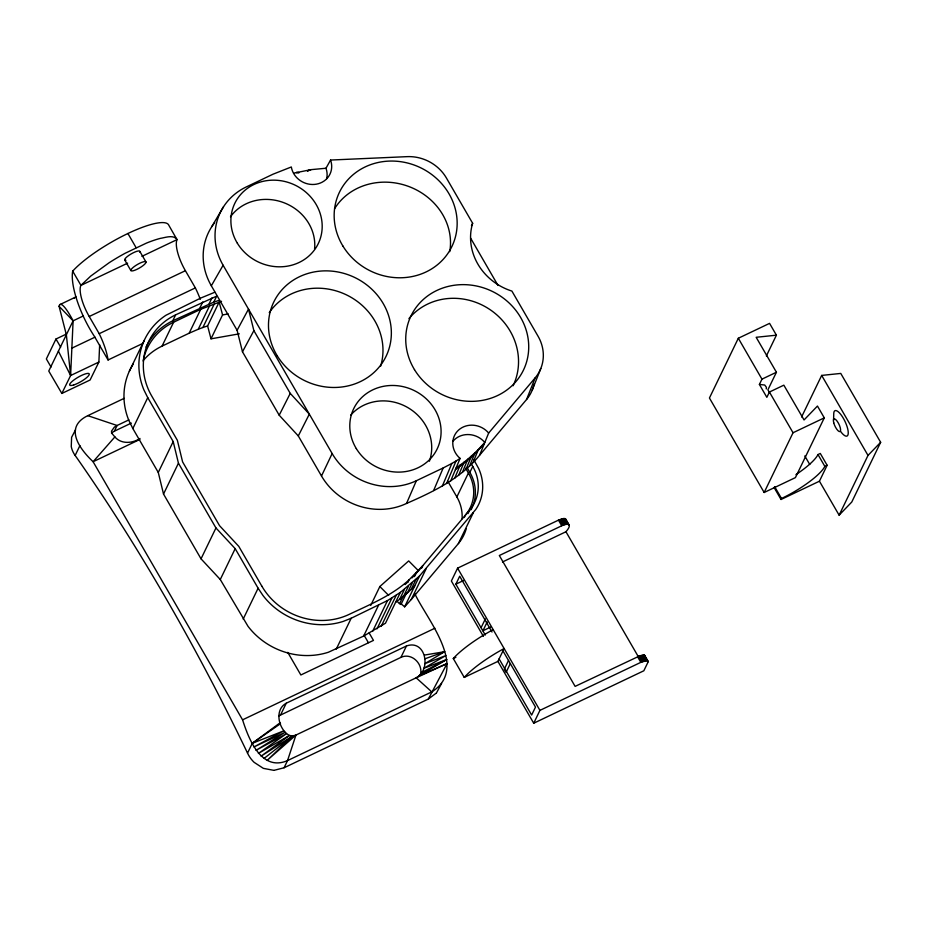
<?xml version="1.0" encoding="UTF-8"?>
<svg xmlns="http://www.w3.org/2000/svg" width="927" height="927" viewBox="0 0 927 927"><rect width="100%" height="100%" fill="white"/><g stroke="black" fill="none" stroke-linecap="round" stroke-linejoin="round"><path stroke-width="1.39" d="M565.748 519.572L563.964 518.483L558.471 520.14L457.579 568.158L451.368 581.009L483.396 636.339M502.48 561.982L565.957 531.75C574.01 522.492 565.748 523.326 560.383 526.432L499.329 555.516L575.122 686.386L640.07 655.713L644.647 655.354L648.112 661.357L647.927 662.318L643.836 670.777L533.72 723.222L497.903 661.38L504.114 648.529A52.271 12.225 -30.1 0 0 464.242 677.417L453.291 658.518A52.271 12.225 -30.1 0 1 493.164 629.63M644.833 656.119L644.647 655.354M414.589 593.153C425.4 617.602 470.012 667.869 431.785 691.89L287.532 760.592C261.171 772.006 248.575 738.587 242.573 719.839L93.094 461.727C79.56 448.911 63.581 427.312 87.798 415.667L124.183 398.343M833.57 420.174L833.767 413.245A14.044 4.45 64.5 0 1 841.554 415.493A14.044 4.45 64.5 0 1 848.228 433.488A14.044 4.45 64.5 0 1 840.441 431.229M99.664 344.786L98.876 362.063L70.614 375.528L73.106 320.823L59.073 306.292L66.362 334.763L70.614 375.528L61.842 393.454L48.76 371.055L73.106 320.823L83.384 315.933M273.824 770.349L263.349 768.356L254.102 762.318A29.919 28.366 66.3 0 1 247.532 753.141L252.283 743.303L283.674 730.905L253.952 746.953L285.018 732.342L256.003 750.349L286.362 733.767L258.401 753.431L289.444 735.47C278.714 729.804 273.824 709.989 286.234 703.234L406.443 645.992C425.864 638.993 431.6 670.059 416.165 677.799L295.956 735.053L292.723 735.911L261.113 756.142L289.444 735.47L292.723 735.911L267.254 760.267L295.956 735.053L287.532 760.592L284.068 767.765L274.23 770.291M766.281 388.934L766.386 387.266L764.694 385.018L759.398 384.462L766.849 397.335L769.41 392.04L783.836 385.168L804.045 419.966L817.452 406.049L824.288 417.857L795.412 477.614L764.161 492.492L709.433 398.007L738.321 338.251L769.572 323.372L776.409 335.18L766.362 355.968M420.174 675.435C423.987 664.52 411.773 652.168 400.951 657.37L278.807 715.899M479.572 455.273L488.656 433.048L535.18 377.834A40.73 37.439 25.8 0 0 538.077 336.269L511.901 291.078A56.593 52.016 25.8 0 1 472.643 223.28L446.466 178.088A40.73 37.439 25.8 0 0 407.08 156.651L330.557 160.047A20.626 18.957 25.8 0 1 316.362 184.172A20.626 18.957 25.8 0 1 291.321 166.976L273.059 174.183L246.223 186.964A62.665 57.601 25.8 0 0 223.106 265.249L211.333 285.783L237.103 330.29L242.48 351.797L279.201 415.203L298.297 435.933L321.495 475.991A63.303 58.181 25.8 0 0 406.536 503.442C433.291 491.797 460.823 478.494 479.572 455.273L526.559 399.514A41.147 37.81 25.8 0 0 534.022 384.23M441.588 683.466L436.478 692.886M452.967 441.24A20.626 18.957 25.8 0 1 484.763 442.434L478.367 449.491L473.106 462.399M478.367 449.491L474.972 452.851L469.676 465.794M532.237 390.093L540.8 368.517M526.559 399.514L535.18 377.834M474.972 452.851L467.811 459.201L462.446 472.214M471.449 456.084L466.119 469.074M467.811 459.201L464.056 462.202L458.645 475.238M450.719 480.893L460.093 458.413A20.626 18.957 25.8 0 1 458.703 429.954A20.626 18.957 25.8 0 1 488.656 433.048M454.74 478.135L460.186 465.064L464.056 462.202M446.594 483.512L456.014 461.009L460.093 458.413M442.364 486.003L451.831 463.465L456.014 461.009M433.639 490.534L443.187 467.95L451.831 463.465M406.536 503.442L416.35 480.731L443.187 467.95M321.495 475.991L332.156 453.558L223.106 265.249M143.152 343.268L108.065 359.977A36.999 11.727 64.5 0 0 99.189 333.697L89.235 316.501A25.829 8.192 64.5 0 1 80.846 285.435L90.788 276.037L109.166 262.723A58.575 13.696 -30.1 0 1 125.238 253.21L146.512 243.071A58.575 13.696 -30.1 0 1 160.244 238.401C165.342 237.613 173.384 234.392 177.069 239.514A25.829 8.192 64.5 0 0 185.4 270.696L195.354 287.903A36.999 11.727 64.5 0 1 200.278 299.351M66.362 334.079L55.979 339.015L46.35 358.934L51.031 367.022M247.532 753.141L246.095 750.105A743.813 235.852 64.5 0 0 76.906 457.95L75.145 455.481L79.907 445.632M129.34 371.229L144.264 340.36M111.495 433.036L114.345 431.194L117.103 425.493L128.865 419.885M172.746 320.812L175.632 314.844L216.663 296.153L213.766 302.132L172.746 320.812A64.948 59.699 25.8 0 0 146.026 347.046M143.662 360.047A63.303 58.181 25.8 0 1 162.063 346.107L173.616 322.214L200.719 309.305L221.553 301.31M473.859 459.827L478.645 468.483A47.323 43.499 25.8 0 1 475.783 509.444L419.549 575.968L400.406 592.365L385.481 623.234L363.627 636.084L328.39 652.249A69.49 63.87 25.8 0 1 248.007 626.304L220.278 579.514L201.032 558.83L163.523 494.056L158.274 472.446L132.839 428.529L147.752 397.66L143.928 389.954A69.49 63.87 25.8 0 1 166.003 315.226L200.684 298.088L214.867 292.214M199.919 307.868L202.804 301.901M162.063 346.107L189.166 333.199L200.719 309.305M209.05 303.905L211.947 297.926M189.166 333.199L198.239 329.259L209.792 305.354M198.239 329.259L202.886 327.509L214.438 303.616M210.997 338.83L207.613 325.922L219.166 302.017L222.55 314.937L210.997 338.83L239.305 333.836M158.274 472.446L173.198 441.576L147.752 397.66M163.523 494.056L178.447 463.187L173.198 441.576M201.032 558.83L215.956 527.961L178.447 463.187M220.278 579.514L235.191 548.645L215.956 527.961M243.187 619.085L258.112 588.216L235.191 548.645M280.742 714.613L286.234 703.234M336.269 649.12L351.182 618.251L387.498 600.569L400.406 592.365M370.73 605.412L379.85 586.536L408.703 560.916L418.494 570.777L412.04 577.903M363.627 636.084L378.552 605.215M372.573 631.438L387.498 600.569M377.011 628.83L391.936 597.961M381.31 626.107L396.235 595.238M395.609 602.307L399.676 599.294L404.473 589.352M407.961 582.168L409.12 579.781L422.689 565.852L421.542 568.239M403.372 595.818L399.514 603.801L396.744 600.916M399.676 599.294L403.616 596.154L408.425 586.212M406.617 592.817L400.974 604.497L399.711 603.396M414.45 576.617L416.188 573.037M403.616 596.154L407.451 592.874L412.248 582.932M407.451 592.874L411.148 589.468L415.945 579.526M462.075 518.749A41.147 37.81 25.8 0 0 456.86 496.93L468.413 473.025L465.632 468.216M401.264 603.906L404.624 606.837L419.549 575.968M472.712 506.246A42.793 39.328 25.8 0 0 469.862 472.376L472.758 466.397L471.368 463.998M404.624 606.837L411.252 599.526L426.177 568.657M464.265 517.533L465.481 515.006A41.147 37.81 25.8 0 0 468.413 473.025M467.984 513.628L469.722 510.035A42.793 39.328 25.8 0 0 472.758 466.397M400.951 657.37L406.443 645.992M411.252 599.526L458.39 543.581L473.315 512.712M485.284 635.03L455.852 584.184L459.699 576.223L492.017 632.017M284.068 767.765L428.32 699.062L447.069 663.57L419.155 675.702L446.698 659.537L423.569 668.425L445.875 655.551L424.705 663.744L444.612 651.704L424.578 655.065M481.136 627.637L485.354 618.9M487.162 622.017L482.944 630.754L490.545 627.127M508.506 660.499L504.276 669.236L506.084 672.353L510.302 663.616M533.72 723.222L539.931 710.372L640.824 662.353L646.328 660.696L648.112 661.357M759.398 384.462L761.959 379.155L776.432 372.237L756.165 337.289L776.409 335.18M776.432 372.237L767.904 389.815L769.259 392.156M764.161 492.492L793.037 432.747L824.288 417.857M801.588 416.976L821.681 375.412L840.766 373.43L880.65 442.295L851.762 502.04L839.12 515.169L819.433 481.206L827.127 465.273L820.291 453.454L817.985 454.554A42.155 9.849 -30.1 0 1 795.934 474.624M781.507 498.506L774.671 486.698L774.196 487.672L781.032 499.491L781.507 498.506A42.155 9.849 -30.1 0 0 824.833 466.362L827.127 465.273M839.12 515.169L868.008 455.412L880.65 442.295M471.426 225.782L472.643 223.28M98.876 362.063L90.093 380L61.842 393.454M279.201 415.203L290.244 393.396L253.882 330.626L248.506 309.12L237.103 330.29M298.297 435.933L309.328 414.137L290.244 393.396M242.48 351.797L253.882 330.626M326.64 178.784A20.626 18.957 25.8 0 0 325.98 168.25L330.557 160.047M211.715 226.744L223.488 206.802M458.39 543.581L460.858 540.314A47.323 43.499 25.8 0 0 466.211 528.865M75.516 429.885L71.611 437.289L71.252 446.582A29.919 24.786 4.2 0 0 75.145 455.481M418.494 570.777L469.722 510.035M87.798 415.667L117.103 425.493L114.334 427.15L111.518 431.125L111.669 433.152L114.878 436.93L93.094 461.727L139.873 439.456M484.114 444.16L470.731 457.892L455.412 469.653M436.2 693.164L428.32 699.062M411.148 589.468L414.74 585.91M405.053 584.566L407.718 582.121M409.12 579.781C391.912 595.597 369.931 604.52 349.12 614.404A64.948 59.699 25.8 0 1 261.901 586.246M264.079 758.425L292.723 735.911M280.058 722.84L252.283 743.303L280.522 723.663M456.2 467.799L460.186 465.064M421.669 672.504L446.698 659.537M59.965 304.577L76.002 296.895A42.155 19.374 60.3 0 0 74.334 298.1M80.846 285.435L127.625 263.152M141.924 256.339L177.011 239.63L168.853 225.331A58.714 13.731 -30.1 0 0 127.903 233.5A58.714 13.731 -30.1 0 0 72.688 271.136A51.796 16.419 64.5 0 0 94.38 336.35L108.065 359.977M89.235 316.501L185.4 270.696M99.189 333.697L195.354 287.903M71.854 348.17L94.983 337.161M114.345 431.194L131.333 423.106M139.965 438.459C132.457 443.5 121.159 444.346 114.878 436.93M455.852 584.184L463.627 580.487M242.573 719.839L434.902 628.239M781.032 499.491L819.433 481.206M453.291 658.518L455.875 657.289M464.242 677.417L497.903 661.38M447.069 663.57L416.165 677.799L431.785 691.89M307.486 171.043L310.962 169.653L325.98 168.25M351.182 618.251L343.314 621.38A69.49 63.87 25.8 0 1 262.932 595.435L258.112 588.216M424.995 658.784L444.612 651.704M307.416 170.858L310.962 169.653L293.871 173.129M213.766 302.132L218.54 300.522M202.886 327.509L207.613 325.922M222.55 314.937L228.216 313.929M298.842 172.48L296.269 172.492L298.911 172.793M379.85 586.536L388.668 595.412M769.41 392.04L793.037 432.747M821.681 375.412L868.008 455.412M817.985 454.554L824.833 466.362M738.321 338.251L761.959 379.155M804.81 455.945L809.758 464.497M470.673 238.227L498.031 285.481M565.574 518.807L569.039 524.809M565.203 518.587L569.039 525.25M644.288 655.134L648.112 661.785M564.67 518.483L567.95 524.149M643.744 655.018L647.034 660.696M563.964 518.483L567.243 524.149M643.037 655.03L646.328 660.696M563.106 518.599L566.385 524.265M642.179 655.146L645.47 660.812M562.11 518.83L565.389 524.497M641.183 655.377L644.474 661.044M560.986 519.166L564.276 524.833M640.07 655.713L643.35 661.38M559.769 519.607L563.048 525.273M638.842 656.154L642.133 661.82M565.957 531.75L638.147 656.386M558.471 520.14L561.75 525.806M637.544 656.687L640.824 662.353M467.081 467.556L469.873 472.376M447.811 481.31L456.86 496.93M457.579 568.158L539.931 710.372M502.967 650.916L535.493 707.092L531.646 715.065L499.097 658.888M369.131 632.932L373.465 640.406L300.858 674.983L287.752 652.365M364.056 635.204L368.39 642.678M139.838 251.414L146.002 262.04A8.702 2.039 -30.1 0 1 135.041 270.163A8.702 2.039 -30.1 0 1 134.195 266.594A8.702 2.039 -30.1 0 1 146.002 262.04M127.903 233.5L136.107 247.671M124.67 259.861L130.823 270.499M261.889 586.258L238.784 546.362L219.548 525.679L182.607 461.901L177.358 440.29L151.68 395.945A64.948 59.699 25.8 0 1 175.643 314.844M72.688 271.136L80.904 285.307M55.979 339.015L60.661 347.104M58.389 351.136L70.614 375.528M132.839 428.529L129.015 420.823A69.49 63.87 25.8 0 1 133.349 363.894M472.214 507.417A42.793 39.328 25.8 0 1 471.09 509.711M143.106 361.009A63.303 58.181 25.8 0 1 173.616 322.214M125.933 260.325A8.702 2.039 -30.1 0 1 130.788 254.137A8.702 2.039 -30.1 0 1 139.71 252.086M59.073 306.292A42.41 7.01 68.3 0 1 73.106 320.823M416.35 480.731A62.665 57.601 25.8 0 1 332.156 453.558M211.333 285.783A63.303 58.181 25.8 0 1 214.67 222.607M350.742 415.076A46.327 42.932 30.1 0 1 407.996 407.695A46.327 42.932 30.1 0 1 429.386 461.252M269.236 312.689A62.364 57.323 25.8 0 1 346.362 294.832A62.364 57.323 25.8 0 1 380.603 366.246M334.554 208.772A62.364 56.327 19.2 0 1 408.656 186.454A62.364 56.327 19.2 0 1 449.746 251.634M230.487 216.791A46.327 42.178 21.9 0 1 283.905 202.712A46.327 42.178 21.9 0 1 314.589 248.876M408.946 318.598A62.364 58.1 33.6 0 1 488.853 308.853A62.364 58.1 33.6 0 1 513.083 385.771M833.755 422.874A6.964 2.202 64.5 0 0 839.966 431.565A6.964 2.202 64.5 0 0 837.278 421.368A6.964 2.202 64.5 0 0 833.755 422.874M73.731 384.948A11.228 2.596 -30 0 0 89.247 374.508A11.228 2.596 -30 0 0 75.481 378.876A11.228 2.596 -30 0 0 73.731 384.948M356.281 448.564A46.338 42.596 25.8 0 0 435.342 452.295A46.338 42.596 25.8 0 0 394.693 385.516A46.338 42.596 25.8 0 0 356.281 448.564M237.37 243.245A46.338 42.596 25.8 0 0 316.443 246.988A46.338 42.596 25.8 0 0 275.794 180.209A46.338 42.596 25.8 0 0 237.37 243.245M277.219 355.783A62.364 57.323 25.8 0 0 383.627 360.788A62.364 57.323 25.8 0 0 328.9 270.927A62.364 57.323 25.8 0 0 277.219 355.783M414.462 369.595A62.422 57.37 25.8 0 0 520.962 374.682A62.422 57.37 25.8 0 0 466.269 284.705A62.422 57.37 25.8 0 0 414.462 369.595M342.886 246.014A62.422 57.37 25.8 0 0 449.398 251.101A62.422 57.37 25.8 0 0 394.693 161.124A62.422 57.37 25.8 0 0 342.886 246.014"/></g></svg>
